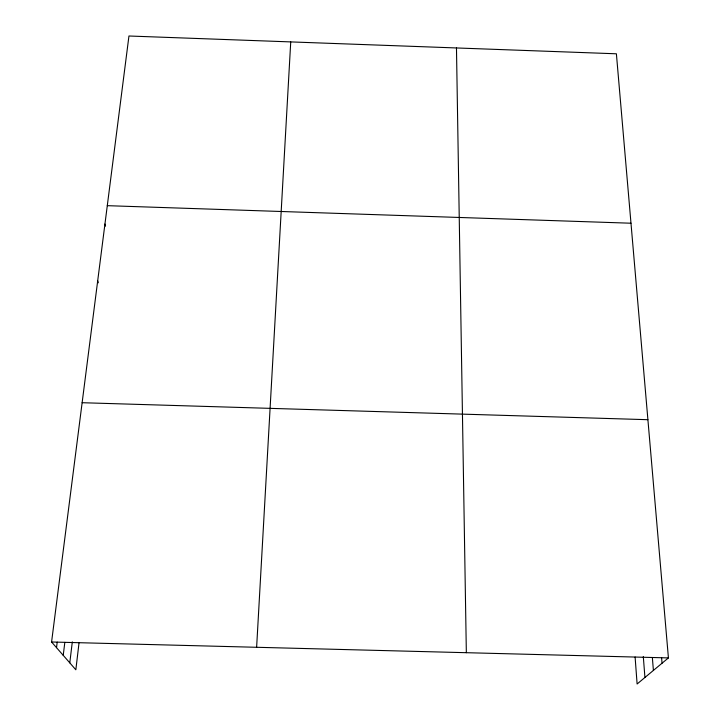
<?xml version="1.0" encoding="UTF-8"?>
<svg xmlns="http://www.w3.org/2000/svg" width="720" height="720" viewBox="0 0 720 720"><rect width="100%" height="100%" fill="white"/><g stroke="black" fill="none" stroke-linecap="round" stroke-linejoin="round"><path stroke-width="1.08" d="M256.626 647.289L290.736 41.904M79.047 642.681L75.843 669.789L51.579 641.997L128.952 36L616.392 53.793L668.421 657.909L637.11 684L635.103 657.027M69.786 662.85L72.315 641.871M63.225 655.335L64.827 642.366M56.52 647.658L57.213 642.123M51.579 641.997L668.421 657.909M82.134 402.714L647.901 419.697M107.289 205.668L630.99 223.218M97.695 280.845L98.343 282.816M104.949 224.037L105.561 226.125M661.59 657.72L662.049 663.219M652.356 657.522L653.4 670.428M643.311 656.613L644.931 677.484M456.471 47.961L466.344 652.698"/></g></svg>
